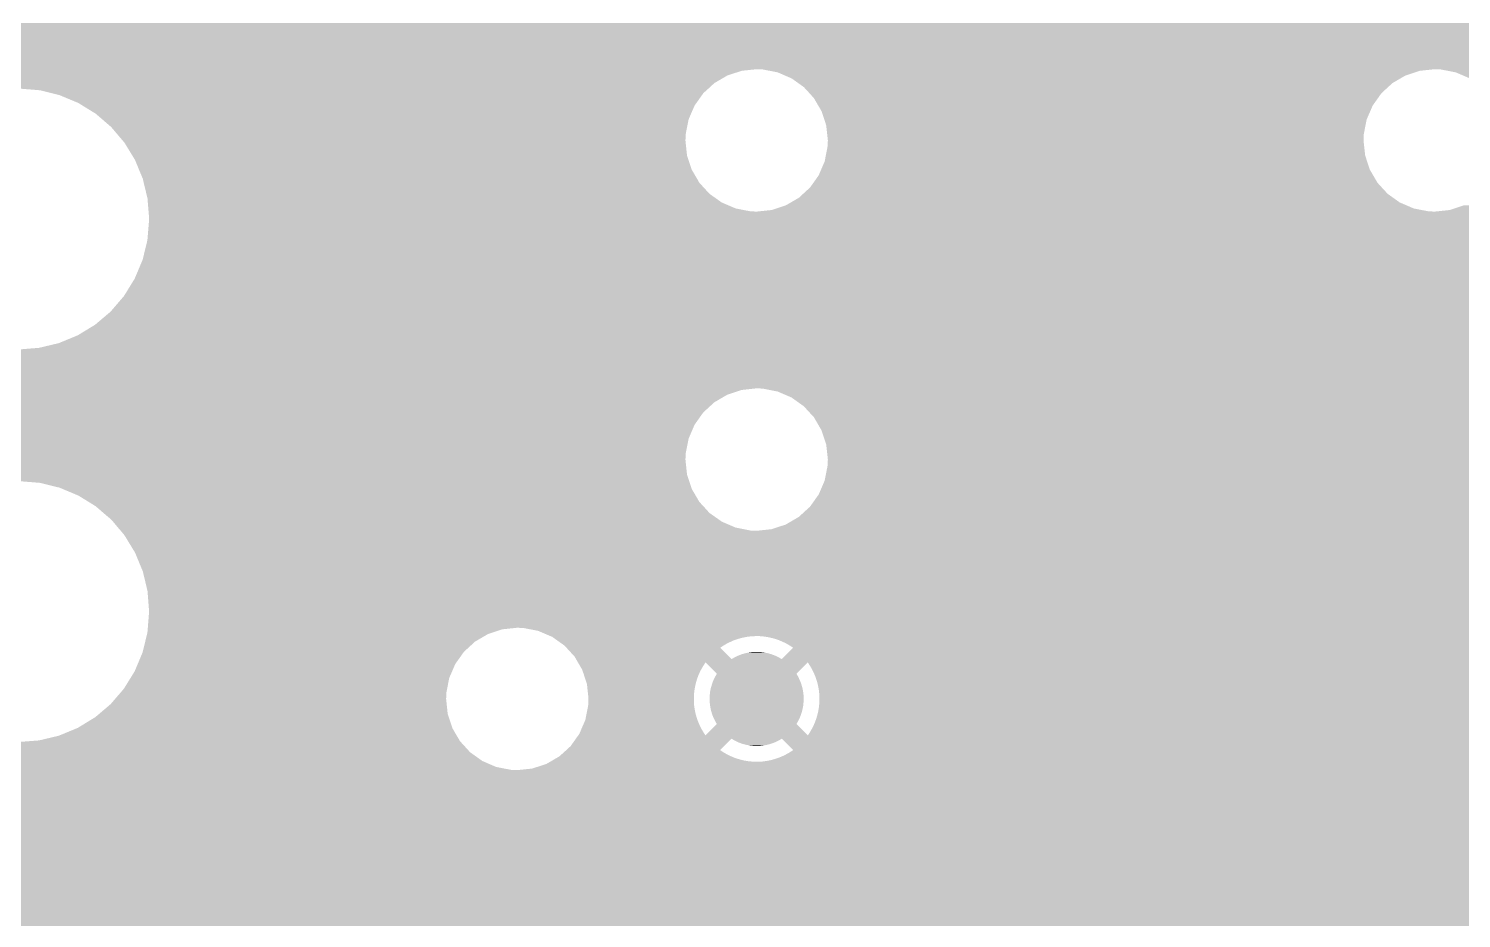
# Model space of a CAD drawing. Extents: x 295 to 953, y 10 to 290.
# Drawn here: x 515.93 to 536.91, y 190.46 to 203.49 of the extents above; entities that cross this region are included whole.
import ezdxf

# ---------------------------------------------------------------- set-up
doc = ezdxf.new("R2010")
doc.units = 0
doc.header["$LTSCALE"] = 5
doc.header["$MEASUREMENT"] = 0
doc.layers.add('PWR', color=7, linetype='CONTINUOUS')

msp = doc.modelspace()

# ---------------------------------------------------------------- linework, layer by layer
at = {"layer": 'PWR'}
for points in [[(511.399, 203.406), (511.399, 203.568), (557.444, 203.406), (557.295, 203.568)], [(511.399, 203.278), (511.399, 203.406), (557.624, 203.278), (557.444, 203.406)], [(511.399, 203.191), (511.399, 203.278), (557.826, 203.191), (557.624, 203.278)], [(511.399, 203.148), (511.399, 203.191), (558.043, 203.148), (557.826, 203.191)], [(511.399, 203.144), (511.399, 203.148), (558.135, 203.144), (558.043, 203.148)], [(511.399, 202.893), (511.399, 203.144), (613.488, 202.893), (613.488, 203.144)], [(511.399, 202.87), (511.399, 202.893), (526.369, 202.87), (526.588, 202.893)], [(511.399, 202.801), (511.399, 202.87), (526.159, 202.801), (526.369, 202.87)], [(511.399, 202.69), (511.399, 202.801), (525.969, 202.69), (526.159, 202.801)], [(526.68, 202.889), (526.588, 202.893), (536.481, 202.889), (536.519, 202.893)], [(526.778, 202.87), (526.68, 202.889), (536.3, 202.87), (536.481, 202.889)], [(526.896, 202.847), (526.778, 202.87), (536.229, 202.847), (536.3, 202.87)], [(527.002, 202.801), (526.896, 202.847), (536.091, 202.801), (536.229, 202.847)], [(527.098, 202.76), (527.002, 202.801), (536.02, 202.76), (536.091, 202.801)], [(527.197, 202.69), (527.098, 202.76), (535.9, 202.69), (536.02, 202.76)], [(536.611, 202.889), (536.519, 202.893), (613.488, 202.889), (613.488, 202.893)], [(536.827, 202.847), (536.611, 202.889), (613.488, 202.847), (613.488, 202.889)], [(537.03, 202.76), (536.827, 202.847), (613.488, 202.76), (613.488, 202.847)], [(511.399, 202.61), (511.399, 202.69), (525.882, 202.61), (525.969, 202.69)], [(516.09, 202.585), (515.78, 202.61), (525.854, 202.585), (525.882, 202.61)], [(516.268, 202.541), (516.09, 202.585), (525.806, 202.541), (525.854, 202.585)], [(516.379, 202.513), (516.268, 202.541), (525.787, 202.513), (525.806, 202.541)], [(516.655, 202.398), (516.379, 202.513), (525.705, 202.398), (525.787, 202.513)], [(527.278, 202.632), (527.197, 202.69), (535.837, 202.632), (535.9, 202.69)], [(527.362, 202.541), (527.278, 202.632), (535.738, 202.541), (535.837, 202.632)], [(527.427, 202.469), (527.362, 202.541), (535.687, 202.469), (535.738, 202.541)], [(516.714, 202.361), (516.655, 202.398), (525.679, 202.361), (525.705, 202.398)], [(516.909, 202.241), (516.714, 202.361), (525.627, 202.241), (525.679, 202.361)], [(527.49, 202.361), (527.427, 202.469), (535.61, 202.361), (535.687, 202.469)], [(527.538, 202.279), (527.49, 202.361), (535.575, 202.279), (535.61, 202.361)], [(527.578, 202.159), (527.538, 202.279), (535.523, 202.159), (535.575, 202.279)], [(517.004, 202.159), (516.909, 202.241), (525.592, 202.159), (525.627, 202.241)], [(517.135, 202.046), (517.004, 202.159), (525.569, 202.046), (525.592, 202.159)], [(527.607, 202.07), (527.578, 202.159), (535.505, 202.07), (535.523, 202.159)], [(527.621, 201.942), (527.607, 202.07), (535.48, 201.942), (535.505, 202.07)], [(517.223, 201.942), (517.135, 202.046), (525.549, 201.942), (525.569, 202.046)], [(517.301, 201.85), (517.223, 201.942), (525.545, 201.85), (525.549, 201.942)], [(527.631, 201.85), (527.621, 201.942), (535.476, 201.85), (535.48, 201.942)], [(517.328, 201.819), (517.301, 201.85), (525.548, 201.819), (525.545, 201.85)], [(517.443, 201.631), (517.328, 201.819), (525.568, 201.631), (525.548, 201.819)], [(527.601, 201.631), (527.626, 201.759), (535.5, 201.631), (535.486, 201.759)], [(527.626, 201.759), (527.631, 201.85), (535.486, 201.759), (535.476, 201.85)], [(517.484, 201.564), (517.443, 201.631), (525.59, 201.564), (525.568, 201.631)], [(517.542, 201.422), (517.484, 201.564), (525.637, 201.422), (525.59, 201.564)], [(527.532, 201.422), (527.584, 201.542), (535.569, 201.422), (535.529, 201.542)], [(527.584, 201.542), (527.601, 201.631), (535.529, 201.542), (535.5, 201.631)], [(517.598, 201.288), (517.542, 201.422), (525.716, 201.288), (525.637, 201.422)], [(517.611, 201.231), (517.598, 201.288), (525.748, 201.231), (525.716, 201.288)], [(517.65, 201.069), (517.611, 201.231), (525.897, 201.069), (525.748, 201.231)], [(527.369, 201.16), (527.42, 201.231), (535.745, 201.16), (535.68, 201.231)], [(527.42, 201.231), (527.497, 201.34), (535.68, 201.231), (535.617, 201.34)], [(527.497, 201.34), (527.532, 201.422), (535.617, 201.34), (535.569, 201.422)], [(517.667, 200.997), (517.65, 201.069), (525.998, 200.997), (525.897, 201.069)], [(527.207, 201.011), (527.27, 201.069), (535.91, 201.011), (535.829, 201.069)], [(527.27, 201.069), (527.369, 201.16), (535.829, 201.069), (535.745, 201.16)], [(517.671, 200.941), (517.667, 200.997), (526.077, 200.941), (525.998, 200.997)], [(517.678, 200.854), (517.671, 200.941), (526.28, 200.854), (526.077, 200.941)], [(517.682, 200.812), (517.678, 200.854), (526.496, 200.812), (526.28, 200.854)], [(517.682, 200.808), (517.682, 200.812), (526.588, 200.808), (526.496, 200.812)], [(526.588, 200.808), (526.626, 200.812), (536.519, 200.808), (536.427, 200.812)], [(526.626, 200.812), (526.807, 200.831), (536.427, 200.812), (536.329, 200.831)], [(526.807, 200.831), (526.878, 200.854), (536.329, 200.831), (536.211, 200.854)], [(526.878, 200.854), (527.016, 200.9), (536.211, 200.854), (536.105, 200.9)], [(527.016, 200.9), (527.087, 200.941), (536.105, 200.9), (536.008, 200.941)], [(527.087, 200.941), (527.207, 201.011), (536.008, 200.941), (535.91, 201.011)], [(536.519, 200.808), (536.738, 200.831), (545.418, 200.808), (545.423, 200.831)], [(536.738, 200.831), (536.948, 200.9), (545.423, 200.831), (545.437, 200.9)], [(517.671, 200.463), (517.689, 200.682), (545.431, 200.463), (545.408, 200.682)], [(517.685, 200.774), (517.682, 200.808), (545.412, 200.774), (545.418, 200.808)], [(517.69, 200.7), (517.685, 200.774), (545.409, 200.7), (545.412, 200.774)], [(517.689, 200.682), (517.69, 200.7), (545.408, 200.682), (545.409, 200.7)], [(517.632, 200.253), (517.665, 200.39), (545.5, 200.253), (545.455, 200.39)], [(517.665, 200.39), (517.671, 200.463), (545.455, 200.39), (545.431, 200.463)], [(517.594, 200.1), (517.632, 200.253), (545.59, 200.1), (545.5, 200.253)], [(517.51, 199.9), (517.578, 200.063), (545.76, 199.9), (545.611, 200.063)], [(517.578, 200.063), (517.594, 200.1), (545.611, 200.063), (545.59, 200.1)], [(517.392, 199.686), (517.446, 199.773), (546.142, 199.686), (545.94, 199.773)], [(517.446, 199.773), (517.478, 199.825), (545.94, 199.773), (545.867, 199.825)], [(517.478, 199.825), (517.51, 199.9), (545.867, 199.825), (545.76, 199.9)], [(517.127, 199.344), (517.321, 199.571), (613.488, 199.344), (613.488, 199.571)], [(517.321, 199.571), (517.364, 199.639), (613.488, 199.571), (613.488, 199.639)], [(517.364, 199.639), (517.366, 199.643), (546.451, 199.639), (546.359, 199.643)], [(517.366, 199.643), (517.392, 199.686), (546.359, 199.643), (546.142, 199.686)], [(516.899, 199.151), (517.127, 199.344), (613.488, 199.151), (613.488, 199.344)], [(516.644, 198.996), (516.899, 199.151), (613.488, 198.996), (613.488, 199.151)], [(516.368, 198.882), (516.644, 198.996), (613.488, 198.882), (613.488, 198.996)], [(511.399, 198.22), (511.399, 198.789), (613.488, 198.22), (613.488, 198.789)], [(515.78, 198.789), (516.078, 198.813), (613.488, 198.789), (613.488, 198.813)], [(516.078, 198.813), (516.368, 198.882), (613.488, 198.813), (613.488, 198.882)], [(511.399, 198.196), (511.399, 198.22), (526.369, 198.196), (526.588, 198.22)], [(511.399, 198.127), (511.399, 198.196), (526.159, 198.127), (526.369, 198.196)], [(511.399, 198.016), (511.399, 198.127), (525.969, 198.016), (526.159, 198.127)], [(526.68, 198.216), (526.588, 198.22), (613.488, 198.216), (613.488, 198.22)], [(526.896, 198.173), (526.68, 198.216), (613.488, 198.173), (613.488, 198.216)], [(527.098, 198.086), (526.896, 198.173), (613.488, 198.086), (613.488, 198.173)], [(527.278, 197.958), (527.098, 198.086), (613.488, 197.958), (613.488, 198.086)], [(511.399, 197.867), (511.399, 198.016), (525.806, 197.867), (525.969, 198.016)], [(527.427, 197.796), (527.278, 197.958), (613.488, 197.796), (613.488, 197.958)], [(511.399, 197.687), (511.399, 197.867), (525.679, 197.687), (525.806, 197.867)], [(511.399, 197.485), (511.399, 197.687), (525.592, 197.485), (525.679, 197.687)], [(527.538, 197.605), (527.427, 197.796), (613.488, 197.605), (613.488, 197.796)], [(511.399, 197.269), (511.399, 197.485), (525.549, 197.269), (525.592, 197.485)], [(527.607, 197.396), (527.538, 197.605), (613.488, 197.396), (613.488, 197.605)], [(511.399, 197.177), (511.399, 197.269), (525.545, 197.177), (525.549, 197.269)], [(527.631, 197.177), (527.607, 197.396), (613.488, 197.177), (613.488, 197.396)], [(511.399, 196.958), (511.399, 197.177), (525.568, 196.958), (525.545, 197.177)], [(527.615, 197.028), (527.62, 197.051), (569.015, 197.028), (569.234, 197.051)], [(527.62, 197.051), (527.626, 197.085), (613.488, 197.051), (613.488, 197.085)], [(527.626, 197.085), (527.631, 197.177), (613.488, 197.085), (613.488, 197.177)], [(511.399, 196.861), (511.399, 196.958), (525.6, 196.861), (525.568, 196.958)], [(516.09, 196.836), (515.78, 196.861), (525.608, 196.836), (525.6, 196.861)], [(516.379, 196.765), (516.09, 196.836), (525.632, 196.765), (525.608, 196.836)], [(527.511, 196.699), (527.575, 196.848), (568.453, 196.699), (568.615, 196.848)], [(527.575, 196.848), (527.584, 196.869), (568.615, 196.848), (568.651, 196.869)], [(527.584, 196.869), (527.602, 196.959), (568.651, 196.869), (568.806, 196.959)], [(527.602, 196.959), (527.615, 197.028), (568.806, 196.959), (569.015, 197.028)], [(516.419, 196.748), (516.379, 196.765), (525.637, 196.748), (525.632, 196.765)], [(516.655, 196.649), (516.419, 196.748), (525.695, 196.649), (525.637, 196.748)], [(516.803, 196.558), (516.655, 196.649), (525.748, 196.558), (525.695, 196.649)], [(527.443, 196.59), (527.459, 196.613), (553.534, 196.59), (553.753, 196.613)], [(527.459, 196.613), (527.497, 196.666), (568.392, 196.613), (568.43, 196.666)], [(527.497, 196.666), (527.511, 196.699), (568.43, 196.666), (568.453, 196.699)], [(516.909, 196.492), (516.803, 196.558), (525.809, 196.492), (525.748, 196.558)], [(517.021, 196.395), (516.909, 196.492), (525.897, 196.395), (525.809, 196.492)], [(527.207, 196.338), (527.285, 196.41), (553.055, 196.338), (553.134, 196.41)], [(527.285, 196.41), (527.369, 196.486), (553.134, 196.41), (553.265, 196.486)], [(527.369, 196.486), (527.394, 196.521), (553.265, 196.486), (553.324, 196.521)], [(527.394, 196.521), (527.443, 196.59), (553.324, 196.521), (553.534, 196.59)], [(517.135, 196.298), (517.021, 196.395), (526.035, 196.298), (525.897, 196.395)], [(517.161, 196.268), (517.135, 196.298), (526.077, 196.268), (526.035, 196.298)], [(517.234, 196.181), (517.161, 196.268), (526.28, 196.181), (526.077, 196.268)], [(526.807, 196.157), (527.016, 196.226), (552.898, 196.157), (552.947, 196.226)], [(527.016, 196.226), (527.075, 196.261), (552.947, 196.226), (552.972, 196.261)], [(527.075, 196.261), (527.207, 196.338), (552.972, 196.261), (553.055, 196.338)], [(517.271, 196.138), (517.234, 196.181), (526.496, 196.138), (526.28, 196.181)], [(517.274, 196.134), (517.271, 196.138), (526.588, 196.134), (526.496, 196.138)], [(517.319, 196.081), (517.274, 196.134), (552.844, 196.081), (552.882, 196.134)], [(517.328, 196.07), (517.319, 196.081), (552.839, 196.07), (552.844, 196.081)], [(517.445, 195.878), (517.328, 196.07), (552.757, 195.878), (552.839, 196.07)], [(526.588, 196.134), (526.807, 196.157), (552.882, 196.134), (552.898, 196.157)], [(517.484, 195.815), (517.445, 195.878), (552.744, 195.815), (552.757, 195.878)], [(517.547, 195.662), (517.484, 195.815), (552.714, 195.662), (552.744, 195.815)], [(517.585, 195.57), (517.547, 195.662), (552.71, 195.57), (552.714, 195.662)], [(517.598, 195.539), (517.585, 195.57), (552.714, 195.539), (552.71, 195.57)], [(517.643, 195.351), (517.598, 195.539), (552.734, 195.351), (552.714, 195.539)], [(517.667, 195.249), (517.643, 195.351), (552.767, 195.249), (552.734, 195.351)], [(517.675, 195.142), (517.667, 195.249), (552.802, 195.142), (552.767, 195.249)], [(517.69, 194.951), (517.675, 195.142), (552.914, 194.951), (552.802, 195.142)], [(517.677, 194.789), (517.69, 194.951), (553.063, 194.789), (552.914, 194.951)], [(517.671, 194.714), (517.677, 194.789), (553.167, 194.714), (553.063, 194.789)], [(517.633, 194.511), (517.66, 194.622), (522.464, 194.511), (522.654, 194.622)], [(517.66, 194.622), (517.665, 194.642), (522.654, 194.622), (522.713, 194.642)], [(517.665, 194.642), (517.669, 194.691), (522.713, 194.642), (522.863, 194.691)], [(517.669, 194.691), (517.671, 194.714), (522.863, 194.691), (523.083, 194.714)], [(523.174, 194.71), (523.083, 194.714), (553.173, 194.71), (553.167, 194.714)], [(523.391, 194.668), (523.174, 194.71), (553.233, 194.668), (553.173, 194.71)], [(523.406, 194.661), (523.391, 194.668), (553.242, 194.661), (553.233, 194.668)], [(523.568, 194.591), (523.406, 194.661), (553.404, 194.591), (553.242, 194.661)], [(523.577, 194.588), (523.568, 194.591), (526.502, 194.588), (526.568, 194.591)], [(523.593, 194.581), (523.577, 194.588), (526.449, 194.581), (526.502, 194.588)], [(523.595, 194.579), (523.593, 194.581), (526.437, 194.579), (526.449, 194.581)], [(523.614, 194.566), (523.595, 194.579), (526.373, 194.566), (526.437, 194.579)], [(523.638, 194.549), (523.614, 194.566), (526.31, 194.549), (526.373, 194.566)], [(523.669, 194.527), (523.638, 194.549), (526.248, 194.527), (526.31, 194.549)], [(523.707, 194.5), (523.669, 194.527), (526.188, 194.5), (526.248, 194.527)], [(526.633, 194.591), (526.568, 194.591), (553.406, 194.591), (553.404, 194.591)], [(526.699, 194.585), (526.633, 194.591), (553.419, 194.585), (553.406, 194.591)], [(526.763, 194.575), (526.699, 194.585), (553.443, 194.575), (553.419, 194.585)], [(526.767, 194.574), (526.763, 194.575), (553.445, 194.574), (553.443, 194.575)], [(526.827, 194.56), (526.767, 194.574), (553.516, 194.56), (553.445, 194.574)], [(526.89, 194.541), (526.827, 194.56), (553.614, 194.541), (553.516, 194.56)], [(526.914, 194.532), (526.89, 194.541), (553.661, 194.532), (553.614, 194.541)], [(526.924, 194.527), (526.914, 194.532), (553.753, 194.527), (553.661, 194.532)], [(526.951, 194.517), (526.924, 194.527), (560.07, 194.517), (560.067, 194.527)], [(527.01, 194.489), (526.951, 194.517), (560.079, 194.489), (560.07, 194.517)], [(517.523, 194.182), (517.594, 194.352), (522.173, 194.182), (522.294, 194.352)], [(517.594, 194.352), (517.596, 194.362), (522.294, 194.352), (522.301, 194.362)], [(517.596, 194.362), (517.633, 194.511), (522.301, 194.362), (522.464, 194.511)], [(523.75, 194.47), (523.707, 194.5), (526.13, 194.47), (526.188, 194.5)], [(523.773, 194.453), (523.75, 194.47), (526.103, 194.453), (526.13, 194.47)], [(523.789, 194.435), (523.773, 194.453), (526.074, 194.435), (526.103, 194.453)], [(523.803, 194.421), (523.789, 194.435), (526.054, 194.421), (526.074, 194.435)], [(523.922, 194.291), (523.803, 194.421), (526.184, 194.291), (526.054, 194.421)], [(526.304, 194.3), (526.322, 194.307), (526.871, 194.3), (526.855, 194.307)], [(526.322, 194.307), (526.356, 194.321), (526.855, 194.307), (526.818, 194.321)], [(526.356, 194.321), (526.375, 194.327), (526.818, 194.321), (526.802, 194.327)], [(526.375, 194.327), (526.41, 194.338), (526.802, 194.327), (526.763, 194.338)], [(526.41, 194.338), (526.43, 194.342), (526.763, 194.338), (526.747, 194.342)], [(526.43, 194.342), (526.466, 194.35), (526.747, 194.342), (526.707, 194.35)], [(526.466, 194.35), (526.487, 194.353), (526.707, 194.35), (526.692, 194.353)], [(526.487, 194.353), (526.522, 194.358), (526.692, 194.353), (526.649, 194.358)], [(526.522, 194.358), (526.55, 194.359), (526.649, 194.358), (526.635, 194.359)], [(526.55, 194.359), (526.579, 194.361), (526.635, 194.359), (526.579, 194.361)], [(526.956, 194.254), (527.113, 194.411), (560.197, 194.254), (560.105, 194.411)], [(527.067, 194.457), (527.01, 194.489), (560.09, 194.457), (560.079, 194.489)], [(527.122, 194.421), (527.067, 194.457), (560.102, 194.421), (560.09, 194.457)], [(527.113, 194.411), (527.122, 194.421), (560.105, 194.411), (560.102, 194.421)], [(517.478, 194.076), (517.523, 194.182), (522.128, 194.076), (522.173, 194.182)], [(523.943, 194.254), (523.922, 194.291), (526.22, 194.254), (526.184, 194.291)], [(523.962, 194.221), (523.943, 194.254), (560.216, 194.221), (560.197, 194.254)], [(523.971, 194.206), (523.962, 194.221), (560.23, 194.206), (560.216, 194.221)], [(524.003, 194.151), (523.971, 194.206), (525.803, 194.151), (525.839, 194.206)], [(524.033, 194.1), (524.003, 194.151), (525.774, 194.1), (525.803, 194.151)], [(524.035, 194.094), (524.033, 194.1), (525.77, 194.094), (525.774, 194.1)], [(524.055, 194.035), (524.035, 194.094), (525.742, 194.035), (525.77, 194.094)], [(526.005, 194.04), (525.839, 194.206), (527.171, 194.04), (527.337, 194.206)], [(526.22, 194.254), (526.253, 194.274), (526.956, 194.254), (526.922, 194.274)], [(526.253, 194.274), (526.27, 194.283), (526.922, 194.274), (526.907, 194.283)], [(526.27, 194.283), (526.304, 194.3), (526.907, 194.283), (526.871, 194.3)], [(527.362, 194.168), (527.337, 194.206), (560.265, 194.168), (560.23, 194.206)], [(527.396, 194.112), (527.362, 194.168), (560.316, 194.112), (560.265, 194.168)], [(527.422, 194.058), (527.396, 194.112), (560.365, 194.058), (560.316, 194.112)], [(517.321, 193.822), (517.419, 193.98), (522.055, 193.822), (522.086, 193.98)], [(517.419, 193.98), (517.478, 194.076), (522.086, 193.98), (522.128, 194.076)], [(524.075, 193.974), (524.055, 194.035), (525.719, 193.974), (525.742, 194.035)], [(524.095, 193.911), (524.075, 193.974), (525.699, 193.911), (525.719, 193.974)], [(524.102, 193.891), (524.095, 193.911), (525.695, 193.891), (525.699, 193.911)], [(524.107, 193.847), (524.102, 193.891), (525.685, 193.847), (525.695, 193.891)], [(525.92, 193.84), (525.933, 193.886), (527.256, 193.84), (527.243, 193.886)], [(525.933, 193.886), (525.936, 193.895), (527.243, 193.886), (527.24, 193.895)], [(525.936, 193.895), (525.952, 193.939), (527.24, 193.895), (527.223, 193.939)], [(525.952, 193.939), (525.956, 193.947), (527.223, 193.939), (527.219, 193.947)], [(525.956, 193.947), (525.977, 193.99), (527.219, 193.947), (527.199, 193.99)], [(525.977, 193.99), (525.981, 193.999), (527.199, 193.99), (527.195, 193.999)], [(525.981, 193.999), (526.005, 194.04), (527.195, 193.999), (527.171, 194.04)], [(527.425, 194.053), (527.422, 194.058), (560.373, 194.053), (560.365, 194.058)], [(527.45, 193.993), (527.425, 194.053), (560.458, 193.993), (560.373, 194.053)], [(527.471, 193.931), (527.45, 193.993), (560.545, 193.931), (560.458, 193.993)], [(527.471, 193.93), (527.471, 193.931), (560.546, 193.93), (560.545, 193.931)], [(527.487, 193.867), (527.471, 193.93), (560.694, 193.867), (560.546, 193.93)], [(517.192, 193.672), (517.271, 193.763), (522.04, 193.672), (522.044, 193.763)], [(517.271, 193.763), (517.321, 193.822), (522.044, 193.763), (522.055, 193.822)], [(524.114, 193.782), (524.107, 193.847), (525.674, 193.782), (525.685, 193.847)], [(524.121, 193.717), (524.114, 193.782), (525.669, 193.717), (525.674, 193.782)], [(524.125, 193.672), (524.121, 193.717), (525.668, 193.672), (525.669, 193.717)], [(525.898, 193.672), (525.9, 193.719), (527.277, 193.672), (527.275, 193.719)], [(525.9, 193.719), (525.901, 193.728), (527.275, 193.719), (527.275, 193.728)], [(525.901, 193.728), (525.906, 193.776), (527.275, 193.728), (527.269, 193.776)], [(525.906, 193.776), (525.908, 193.785), (527.269, 193.776), (527.268, 193.785)], [(525.908, 193.785), (525.917, 193.831), (527.268, 193.785), (527.258, 193.831)], [(525.917, 193.831), (525.92, 193.84), (527.258, 193.831), (527.256, 193.84)], [(527.491, 193.844), (527.487, 193.867), (560.747, 193.844), (560.694, 193.867)], [(527.499, 193.802), (527.491, 193.844), (560.958, 193.802), (560.747, 193.844)], [(527.499, 193.801), (527.499, 193.802), (560.964, 193.801), (560.958, 193.802)], [(527.499, 193.797), (527.499, 193.801), (561.056, 193.797), (560.964, 193.801)], [(527.506, 193.737), (527.499, 193.797), (613.488, 193.737), (613.488, 193.797)], [(527.508, 193.672), (527.506, 193.737), (613.488, 193.672), (613.488, 193.737)], [(516.958, 193.452), (517.127, 193.596), (522.063, 193.452), (522.048, 193.596)], [(517.127, 193.596), (517.192, 193.672), (522.048, 193.596), (522.04, 193.672)], [(524.097, 193.457), (524.11, 193.521), (525.693, 193.457), (525.68, 193.521)], [(524.11, 193.521), (524.121, 193.58), (525.68, 193.521), (525.672, 193.58)], [(524.121, 193.58), (524.122, 193.586), (525.672, 193.58), (525.672, 193.586)], [(524.122, 193.586), (524.124, 193.651), (525.672, 193.586), (525.668, 193.651)], [(524.124, 193.651), (524.125, 193.672), (525.668, 193.651), (525.668, 193.672)], [(525.9, 193.624), (525.898, 193.672), (527.275, 193.624), (527.277, 193.672)], [(525.901, 193.615), (525.9, 193.624), (527.274, 193.615), (527.275, 193.624)], [(525.907, 193.568), (525.901, 193.615), (527.269, 193.568), (527.274, 193.615)], [(525.908, 193.559), (525.907, 193.568), (527.267, 193.559), (527.269, 193.568)], [(525.917, 193.512), (525.908, 193.559), (527.258, 193.512), (527.267, 193.559)], [(525.919, 193.503), (525.917, 193.512), (527.256, 193.503), (527.258, 193.512)], [(525.933, 193.457), (525.919, 193.503), (527.243, 193.457), (527.256, 193.503)], [(527.476, 193.432), (527.491, 193.496), (613.488, 193.432), (613.488, 193.496)], [(527.491, 193.496), (527.501, 193.561), (613.488, 193.496), (613.488, 193.561)], [(527.501, 193.561), (527.507, 193.626), (613.488, 193.561), (613.488, 193.626)], [(527.507, 193.626), (527.508, 193.672), (613.488, 193.626), (613.488, 193.672)], [(516.644, 193.247), (516.899, 193.403), (522.131, 193.247), (522.079, 193.403)], [(516.899, 193.403), (516.958, 193.452), (522.079, 193.403), (522.063, 193.452)], [(524.014, 193.214), (524.039, 193.272), (525.79, 193.214), (525.759, 193.272)], [(524.039, 193.272), (524.065, 193.332), (525.759, 193.272), (525.733, 193.332)], [(524.065, 193.332), (524.079, 193.363), (525.733, 193.332), (525.721, 193.363)], [(524.079, 193.363), (524.085, 193.394), (525.721, 193.363), (525.711, 193.394)], [(524.085, 193.394), (524.097, 193.457), (525.711, 193.394), (525.693, 193.457)], [(525.839, 193.137), (526.005, 193.303), (527.337, 193.137), (527.171, 193.303)], [(525.935, 193.449), (525.933, 193.457), (527.24, 193.449), (527.243, 193.457)], [(525.953, 193.404), (525.935, 193.449), (527.223, 193.404), (527.24, 193.449)], [(525.956, 193.396), (525.953, 193.404), (527.219, 193.396), (527.223, 193.404)], [(525.977, 193.353), (525.956, 193.396), (527.199, 193.353), (527.219, 193.396)], [(525.981, 193.345), (525.977, 193.353), (527.194, 193.345), (527.199, 193.353)], [(526.005, 193.304), (525.981, 193.345), (527.171, 193.304), (527.194, 193.345)], [(526.005, 193.303), (526.005, 193.304), (527.171, 193.303), (527.171, 193.304)], [(527.405, 193.249), (527.433, 193.308), (613.488, 193.249), (613.488, 193.308)], [(527.433, 193.308), (527.457, 193.37), (613.488, 193.308), (613.488, 193.37)], [(527.457, 193.37), (527.476, 193.432), (613.488, 193.37), (613.488, 193.432)], [(515.78, 193.041), (515.934, 193.053), (522.254, 193.041), (522.243, 193.053)], [(515.934, 193.053), (516.078, 193.064), (522.243, 193.053), (522.237, 193.064)], [(516.078, 193.064), (516.368, 193.133), (522.237, 193.064), (522.196, 193.133)], [(516.368, 193.133), (516.634, 193.243), (522.196, 193.133), (522.132, 193.243)], [(516.634, 193.243), (516.644, 193.247), (522.132, 193.243), (522.131, 193.247)], [(523.864, 192.981), (523.94, 193.089), (526.112, 192.981), (526.22, 193.089)], [(523.94, 193.089), (523.975, 193.137), (613.488, 193.089), (613.488, 193.137)], [(523.975, 193.137), (523.99, 193.158), (525.839, 193.137), (525.824, 193.158)], [(523.99, 193.158), (523.992, 193.161), (525.824, 193.158), (525.823, 193.161)], [(523.992, 193.161), (524.014, 193.214), (525.823, 193.161), (525.79, 193.214)], [(526.254, 193.069), (526.22, 193.089), (526.923, 193.069), (526.956, 193.089)], [(526.269, 193.06), (526.254, 193.069), (526.905, 193.06), (526.923, 193.069)], [(526.305, 193.044), (526.269, 193.06), (526.872, 193.044), (526.905, 193.06)], [(527.083, 192.962), (526.956, 193.089), (613.488, 192.962), (613.488, 193.089)], [(527.337, 193.137), (527.373, 193.192), (613.488, 193.137), (613.488, 193.192)], [(527.373, 193.192), (527.405, 193.249), (613.488, 193.192), (613.488, 193.249)], [(511.399, 192.89), (511.399, 193.041), (522.392, 192.89), (522.254, 193.041)], [(511.399, 192.762), (511.399, 192.89), (522.572, 192.762), (522.392, 192.89)], [(523.701, 192.832), (523.725, 192.854), (526.212, 192.832), (526.165, 192.854)], [(523.725, 192.854), (523.76, 192.886), (526.165, 192.854), (526.108, 192.886)], [(523.76, 192.886), (523.8, 192.922), (526.108, 192.886), (526.053, 192.922)], [(523.8, 192.922), (523.864, 192.981), (526.053, 192.922), (526.112, 192.981)], [(526.32, 193.036), (526.305, 193.044), (526.854, 193.036), (526.872, 193.044)], [(526.358, 193.022), (526.32, 193.036), (526.819, 193.022), (526.854, 193.036)], [(526.373, 193.016), (526.358, 193.022), (526.8, 193.016), (526.819, 193.022)], [(526.412, 193.005), (526.373, 193.016), (526.765, 193.005), (526.8, 193.016)], [(526.428, 193.001), (526.412, 193.005), (526.745, 193.001), (526.765, 193.005)], [(526.468, 192.993), (526.428, 193.001), (526.71, 192.993), (526.745, 193.001)], [(526.484, 192.99), (526.468, 192.993), (526.688, 192.99), (526.71, 192.993)], [(526.527, 192.985), (526.484, 192.99), (526.654, 192.985), (526.688, 192.99)], [(526.54, 192.984), (526.527, 192.985), (526.626, 192.984), (526.654, 192.985)], [(526.597, 192.982), (526.54, 192.984), (526.597, 192.982), (526.626, 192.984)], [(526.928, 192.817), (526.988, 192.843), (545.931, 192.817), (545.976, 192.843)], [(526.988, 192.843), (527.038, 192.87), (545.976, 192.843), (546.022, 192.87)], [(527.038, 192.87), (527.046, 192.873), (546.022, 192.87), (546.034, 192.873)], [(527.046, 192.873), (527.101, 192.908), (546.034, 192.873), (546.139, 192.908)], [(527.106, 192.938), (527.083, 192.962), (546.231, 192.938), (546.451, 192.962)], [(527.101, 192.908), (527.122, 192.922), (546.139, 192.908), (546.183, 192.922)], [(527.122, 192.922), (527.106, 192.938), (546.183, 192.922), (546.231, 192.938)], [(511.399, 192.675), (511.399, 192.762), (522.774, 192.675), (522.572, 192.762)], [(511.399, 192.633), (511.399, 192.675), (522.991, 192.633), (522.774, 192.675)], [(511.399, 192.629), (511.399, 192.633), (523.083, 192.629), (522.991, 192.633)], [(511.399, 192.609), (511.399, 192.629), (545.669, 192.609), (545.69, 192.629)], [(523.083, 192.629), (523.302, 192.652), (545.69, 192.629), (545.716, 192.652)], [(523.302, 192.652), (523.511, 192.721), (545.716, 192.652), (545.791, 192.721)], [(523.511, 192.721), (523.564, 192.752), (545.791, 192.721), (545.824, 192.752)], [(523.564, 192.752), (523.565, 192.753), (526.608, 192.752), (526.542, 192.753)], [(523.565, 192.753), (523.575, 192.758), (526.542, 192.753), (526.477, 192.758)], [(523.575, 192.758), (523.592, 192.768), (526.477, 192.758), (526.412, 192.768)], [(523.592, 192.768), (523.617, 192.783), (526.412, 192.768), (526.348, 192.783)], [(523.617, 192.783), (523.65, 192.802), (526.348, 192.783), (526.286, 192.802)], [(523.65, 192.802), (523.691, 192.826), (526.286, 192.802), (526.225, 192.826)], [(523.691, 192.826), (523.701, 192.832), (526.225, 192.826), (526.212, 192.832)], [(526.608, 192.752), (526.673, 192.755), (545.824, 192.752), (545.829, 192.755)], [(526.673, 192.755), (526.695, 192.758), (545.829, 192.755), (545.832, 192.758)], [(526.695, 192.758), (526.738, 192.764), (545.832, 192.758), (545.841, 192.764)], [(526.738, 192.764), (526.803, 192.777), (545.841, 192.764), (545.864, 192.777)], [(526.803, 192.777), (526.866, 192.795), (545.864, 192.777), (545.894, 192.795)], [(526.866, 192.795), (526.928, 192.817), (545.894, 192.795), (545.931, 192.817)], [(511.399, 192.43), (511.399, 192.609), (545.541, 192.43), (545.669, 192.609)], [(511.399, 192.227), (511.399, 192.43), (545.454, 192.227), (545.541, 192.43)], [(511.399, 192.011), (511.399, 192.227), (545.412, 192.011), (545.454, 192.227)], [(511.399, 191.919), (511.399, 192.011), (545.408, 191.919), (545.412, 192.011)], [(511.399, 191.7), (511.399, 191.919), (545.431, 191.7), (545.408, 191.919)], [(511.399, 191.49), (511.399, 191.7), (545.5, 191.49), (545.431, 191.7)], [(511.399, 191.3), (511.399, 191.49), (545.611, 191.3), (545.5, 191.49)], [(511.399, 191.137), (511.399, 191.3), (545.76, 191.137), (545.611, 191.3)], [(511.399, 191.01), (511.399, 191.137), (545.94, 191.01), (545.76, 191.137)], [(511.399, 190.923), (511.399, 191.01), (546.142, 190.923), (545.94, 191.01)], [(511.399, 190.88), (511.399, 190.923), (546.359, 190.88), (546.142, 190.923)], [(511.399, 190.876), (511.399, 190.88), (546.451, 190.876), (546.359, 190.88)], [(511.399, 190.041), (511.399, 190.876), (613.488, 190.041), (613.488, 190.876)]]:
    msp.add_solid(points, dxfattribs=at)

doc.saveas('drawing.dxf')
